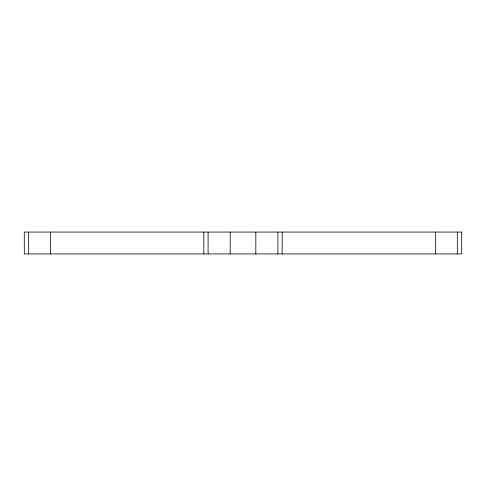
<?xml version="1.0" encoding="UTF-8"?>
<svg xmlns="http://www.w3.org/2000/svg" width="486" height="486" viewBox="0 0 486 486"><rect width="100%" height="100%" fill="white"/><g stroke="black" fill="none" stroke-linecap="round" stroke-linejoin="round"><path stroke-width="0.73" d="M457.326 232.065L457.326 253.935M435.456 232.065L435.456 253.935M282.159 232.065L282.159 253.935M277.907 232.065L277.907 253.935M255.818 232.065L255.818 253.935M230.182 232.065L230.182 253.935M208.093 232.065L208.093 253.935M203.841 232.065L203.841 253.935M50.544 232.065L50.544 253.935M28.674 232.065L28.674 253.935M461.7 232.065L24.3 232.065L24.3 253.935L461.7 253.935L461.7 232.065"/></g></svg>
